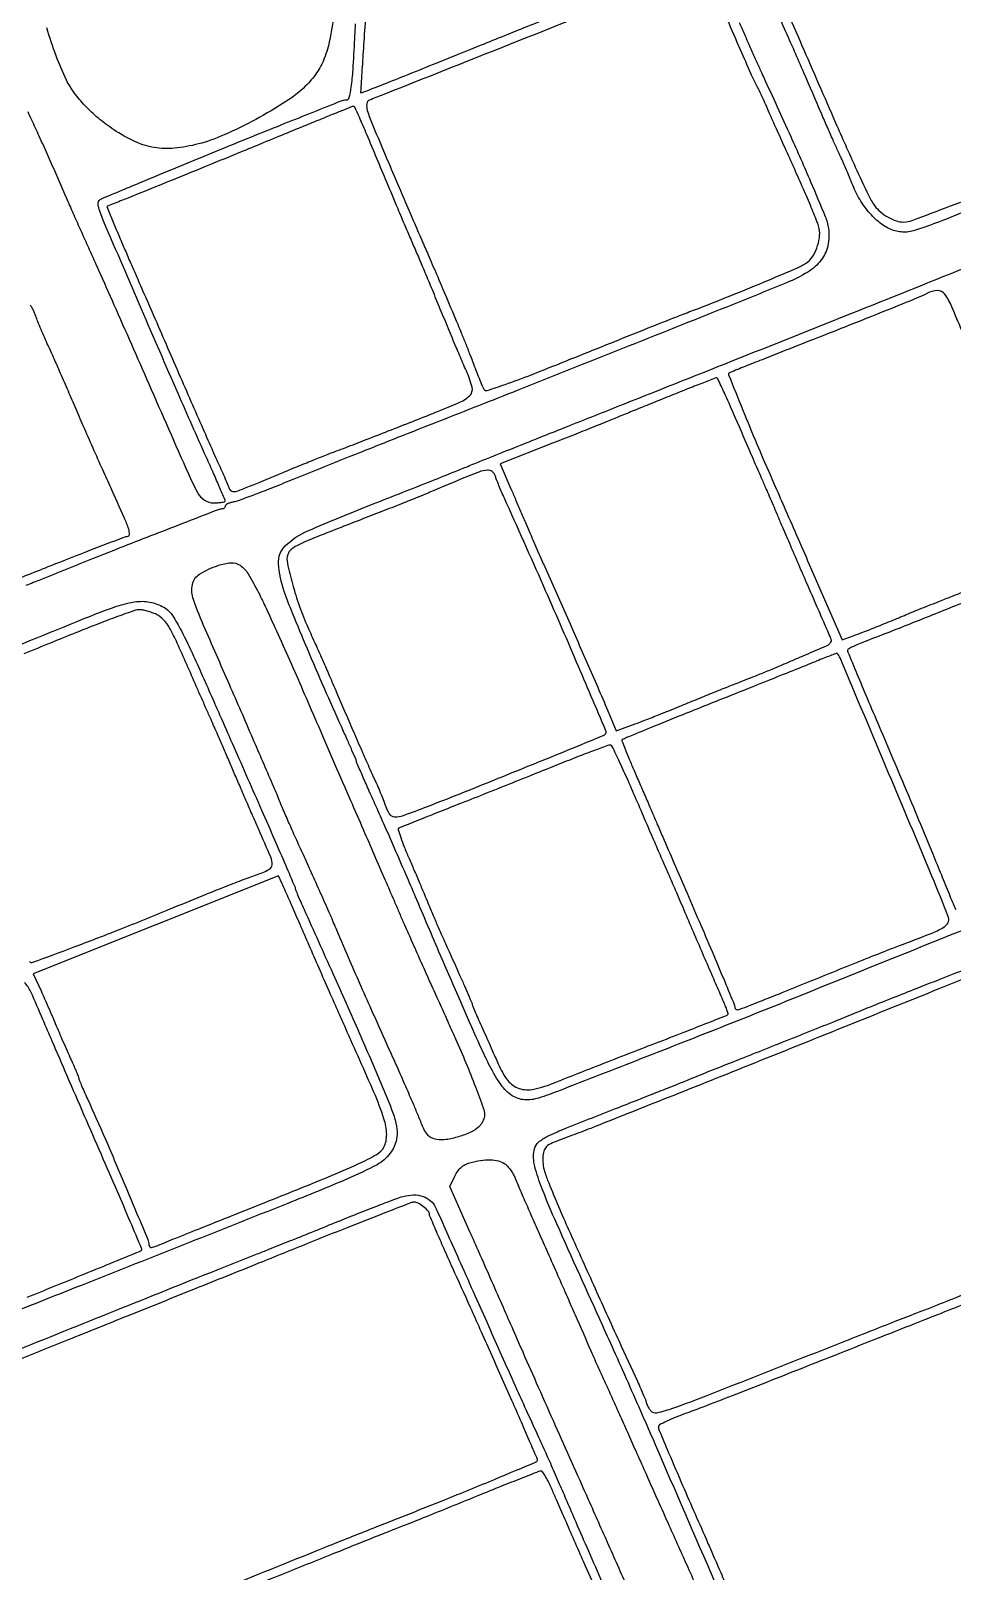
# Model space of a CAD drawing. Extents: x 2 to 2735, y 0 to 1226.
# Drawn here: x 1089 to 1391, y 417 to 922 of the extents above; entities that cross this region are included whole.
import ezdxf

# ---------------------------------------------------------------- set-up
doc = ezdxf.new("R2010")
doc.units = 0

msp = doc.modelspace()

# ---------------------------------------------------------------- linework, layer by layer
for points in [[(982.496197, 857.5, 0.000002), (985.913678, 849.620649, 0.000002), (989.004872, 842.49375, 0.000002), (991.599722, 836.511327, 0.000026)], [(1265.084722, 924.630362, -0.000028), (1234.891934, 912.638301, -0.000033), (1204.994221, 900.767632, -0.002675), (1200.334876, 898.94682, 0.277823), (1199.406058, 897.754068, 0.104072), (1199.599409, 895.556175, 0.025338), (1201.196156, 891.124269, 0.001585), (1206.609818, 878.307021, 0.000303), (1210.018736, 870.320439, 0.000348), (1213.281961, 862.702687, 0.000312), (1216.056855, 856.248481, 0.002021), (1217.471489, 853, -0.001903), (1219.523926, 848.289947, -0.000801), (1222.248179, 841.944687, -0.000699), (1225.500374, 834.306622, -0.000458), (1229.226077, 825.5, -0.003461), (1230.384706, 822.700342, -0.00182), (1231.787686, 819.20625, -0.001811), (1233.198793, 815.616743, -0.002788), (1234.391072, 812.5, 0.003801), (1235.458335, 809.726917, 0.004832), (1236.487431, 807.184834, 0.003819), (1237.386, 805.071071, 0.039472), (1237.830017, 804.235605, 0.340088), (1238.924067, 803.839021, 0.007072), (1244.773466, 805.790559, 0.009491), (1253.330104, 808.963946, 0.00221), (1267.567913, 814.62673, -0.000489), (1279.268004, 819.326913, -0.000554), (1290.498075, 823.811091, -0.000504), (1300.049893, 827.601731, -0.003073), (1305, 829.525312, 0.003755), (1317.337078, 834.338814, 0.003847), (1329.501114, 839.299198, 0.002292), (1340.227005, 843.827491, 0.044022), (1343.415688, 845.536714, 0.100335), (1345.372456, 847.472626, 0.056701), (1346.911753, 850.447655, 0.055552), (1347.775915, 853.787292, 0.08066), (1347.718929, 856.825393, 0.050442), (1347.21478, 858.575167, 0.002962), (1345.121365, 863.708084, 0.004455), (1342.533628, 869.793322, 0.003265), (1339.558541, 876.5, -0.000329), (1336.509498, 883.265939, -0.000414), (1333.695858, 889.534375, -0.000329), (1331.342951, 894.79729, -0.00331), (1330.377355, 897, 0.00549), (1329.670745, 898.592995, 0.003145), (1328.785124, 900.5, 0.003141), (1327.870491, 902.406363, 0.005221), (1327.072839, 904, -0.013689), (1325.345001, 907.60324, -0.001759), (1321.881071, 915.438971, -0.002005), (1317.756331, 924.962736, -0.001495)], [(1410.342304, 868.358436, -0.000763), (1389.070387, 859.862652, -0.010516), (1381.293128, 856.95814, -0.017858), (1378.553275, 856.108571, -0.041784), (1376.444781, 855.72174, -0.050752), (1374.567898, 855.728293, -0.041146), (1372.588983, 856.103042, -0.08547), (1368.655809, 857.95435, -0.052854), (1364.791633, 861.316667, -0.048275), (1361.362154, 865.803218, -0.043608), (1358.720949, 871.015542, 0.002879), (1357.617563, 873.718174, 0.002672), (1356.455573, 876.47644, 0.002664), (1355.395644, 878.919254, 0.008979), (1354.665572, 880.5, -0.007282), (1353.835122, 882.282168, -0.00112), (1352.245006, 885.85, -0.001251), (1350.388793, 890.068574, -0.001086), (1348.463591, 894.5, 0.000201), (1342.680687, 907.875797, 0.001197), (1339.642778, 914.84888, 0.001002), (1336.375065, 922.260267, 0.000114), (1328.949774, 939, -0.000464)], [(1436.61154, 627.737198, 0.000006), (1413.015137, 618.27493, 0.000159), (1386.905548, 607.794806, 0.000097), (1356, 595.371261, -0.000361), (1324.504809, 582.730005, -0.000513), (1296.503125, 571.547727, -0.000282), (1272.808698, 562.129199, -0.007641), (1266.5, 559.736548, 0.005483), (1260.802523, 557.603791, 0.062081), (1258.685066, 556.465765, 0.145108), (1257.672917, 555.176148, 0.070512), (1257.177797, 553.12123, 0.050237), (1257.190097, 550.527908, 0.048057), (1257.71608, 547.948691, 0.022969), (1259.042763, 544.235376, 0.003013), (1262.268637, 536.5, 0.005313), (1265.522308, 529.049678, 0.0005), (1273.722225, 510.853127, 0.000696), (1282.104272, 492.370591, 0.001886), (1288.117314, 479.291701, -0.004136), (1289.224045, 476.855631, -0.005909), (1290.162553, 474.674527, -0.003399), (1290.917757, 472.825357, -0.085402), (1291.031803, 472.291701, 0.093308), (1291.127813, 471.87457, 0.020307), (1291.452257, 471.207882, 0.020493), (1291.897498, 470.455758, 0.018369), (1292.418475, 469.713856, 0.295496), (1294.53563, 468.947722, 0.028673), (1300.026229, 470.554905, 0.00817), (1311.149406, 474.721793, 0.000272), (1355, 491.998585, -0.000289), (1364.256481, 495.645218, -0.000391), (1372.625, 498.928911, -0.000261), (1379.654825, 501.676758, -0.004337), (1382, 502.56868, 0.006142), (1384.406601, 503.493923, 0.000283), (1392.55, 506.745455, 0.000471), (1402.210513, 510.619654, 0.000338)], [(1199.020801, 926.5, 0.000569), (1198.365927, 916.900127, 0.000938), (1197.836918, 908.785357, 0.000057), (1197.375296, 901.480523, 0.169661), (1197.425523, 901.301217, 0.347032), (1197.573878, 901.25638, 0.000077), (1204.857803, 904.12112, 0.001367), (1212.948383, 907.330133, 0.000822), (1222.532117, 911.18003, -0.000167), (1234.271511, 915.913751, -0.000084), (1249.125059, 921.894551, -0.000083), (1264.502271, 928.080258, -0.000122), (1278, 933.503478, 0.002534)], [(1276.346875, 929.201623, 0.000068), (1270.715758, 926.916924, 0.001369)], [(1336.814433, 928.773707, -0.001015), (1341.956678, 917, 0.000713), (1353.093927, 891.457988, 0.003452), (1359.538946, 877.006821, 0.004103), (1363.838296, 867.745469, 0.049043), (1365.867205, 864.36713, 0.057241), (1367.826507, 862.277408, 0.048257), (1370.31896, 860.54723, 0.04994), (1372.984637, 859.386855, 0.077849), (1375.454239, 859, 0.090821), (1378.200304, 859.502949, 0.000503), (1403.20941, 869.010649, 0.001011), (1427.179713, 878.206597, 0.041506), (1432.185818, 880.632919, 0.345845), (1432.420918, 881.238012, 0.016285), (1431.668748, 883.448966, 0.011997), (1430.188934, 887.106289, 0.001723), (1426.958512, 894.5, -0.003426), (1426.372039, 895.854865, -0.000197), (1424.602707, 900.025, -0.0003), (1422.501263, 904.991634, -0.000221), (1420.177373, 910.5, 0.00175), (1415.836947, 920.700998, 0.001046), (1410.608299, 932.801282, 0.001048)], [(1189.023158, 928.657583, -0.012709), (1187.315101, 918.785693, -0.043261), (1185.492848, 912.524362, -0.060441), (1182.9963, 907.848465, -0.047088), (1179.258392, 903.45769, -0.050438), (1172.911459, 898.422636, -0.018707), (1163.075861, 892.627443, -0.018936), (1152.659988, 887.503593, -0.041462), (1144.275692, 884.571439, -0.038937), (1136.410367, 883.174988, -0.06616), (1129.742518, 883.403441, -0.066553), (1123.392956, 885.362627, -0.039889), (1116.5, 889.235764, -0.025288), (1111.454762, 893.009689, -0.029135), (1107.062263, 897.11034, -0.031483), (1103.512181, 901.337588, -0.046235), (1101.0053, 905.489533, -0.023164), (1097.591262, 913.464839, -0.017169), (1094.539643, 922.556967, -0.017062)], [(1321.474586, 924.384974, -0.000292), (1323.183609, 920.5, 0.00096), (1324.866736, 916.687708, 0.000819), (1326.655437, 912.675, 0.000825), (1328.294168, 909.031011, 0.002349), (1329.451758, 906.5, -0.002199), (1338.362856, 887.031813, -0.004955), (1344.905417, 872.180344, -0.003898), (1349.659617, 860.848746, -0.063264), (1350.732146, 856.866592, -0.086735), (1350.527937, 851.244645, -0.112509), (1348.36835, 846.577982, -0.090748), (1343.965393, 842.619444, -0.040668), (1337, 839.081221, -0.002061), (1319.507034, 832.000995, -0.000333), (1285.406539, 818.38856, -0.000392), (1250.340758, 804.449723, -0.001012), (1225, 794.458926, 0.000683), (1211.310524, 789.072129, 0.000603), (1197.053125, 783.419455, 0.000605), (1184.213641, 778.293001, 0.001839), (1175.5, 774.764394, -0.002835), (1168.787979, 772.061905, -0.00383), (1162.685938, 769.699046, -0.002612), (1157.546305, 767.784622, -0.041386), (1155.75, 767.290162, 0.029322), (1154.696785, 767.027377, 0.042227), (1153.807813, 766.664508, 0.049455), (1153.181996, 766.262691, 0.229188), (1153, 765.886501, -0.109173), (1152.925263, 765.548294, -0.099793), (1152.713639, 765.26041, -0.095268), (1152.397338, 765.06735, -0.089751), (1152.025154, 765, 0.092842), (1150.719002, 764.75536, 0.000165), (1129.842749, 756.642919, 0.00144), (1109.741397, 748.757234, 0.002254), (1092.5, 741.846078, -0.001), (1087.682286, 739.900872, -0.000445)], [(1088.292685, 895.194287, 0.004116), (1089.521703, 892.5, -0.00239), (1091.958139, 887.207227, -0.001704), (1094.638019, 881.257818, -0.001655), (1097.380939, 875.057539, -0.001791), (1100.010942, 869, 0.002504), (1101.464126, 865.665991, 0.000807), (1103.651246, 860.7375, 0.000805), (1106.102092, 855.262385, 0.000902), (1108.479308, 850, -0.001852), (1111.538708, 843.193049, -0.000449), (1116.543746, 831.91875, -0.00046), (1122.261069, 818.976563, -0.000458), (1127.965123, 806, 0.00048), (1140.938587, 776.489237, 0.020793), (1143.940722, 770.37961, 0.121437), (1146.199509, 767.905804, 0.148352), (1149.185212, 767, 0.015891), (1150.647611, 767.046489, 0.025972), (1151.879406, 767.189386, 0.023897), (1152.806325, 767.392005, 0.339121), (1153, 767.64472, 0.1012), (1152.901943, 768.124234, 0.000662), (1151.20017, 772.096604, 0.002608), (1149.221511, 776.633086, 0.001659), (1146.872918, 781.89472, -0.002716), (1137.577259, 802.838944, -0.001217), (1125.574836, 830.465882, -0.00037), (1113.276887, 859.020828, -0.027765), (1111.55135, 863.741905, -0.052545), (1111.328805, 864.899663, -0.140495), (1111.489466, 865.716312, -0.133013), (1112.066708, 866.351184, -0.045011), (1113.185181, 866.931305, 0.001183), (1114.746283, 867.574606, 0.000068), (1119.520022, 869.55577, 0.000104), (1125.202614, 871.916419, 0.000077), (1131.5, 874.535132, -0.001562), (1152.74483, 883.295651, -0.001927), (1172.607995, 891.32468, -0.000348), (1191.024878, 898.671772, -0.093876), (1192.688727, 898.994673, 0.342069), (1193.656657, 899.751588, 0.027211), (1194.32426, 903.157845, 0.018561), (1194.906855, 908.848903, 0.003747), (1195.490206, 919, -0.000939), (1195.745013, 923.915806, -0.000766)], [(1064.977724, 670.5, -0.000003), (1067.227961, 665.320021, -0.000002), (1069.680154, 659.675, -0.000002), (1071.969732, 654.40421, -0.000005), (1073.665617, 650.5, 0.000242)], [(1430.494246, 641.332283, 0.000535), (1387.987578, 624.299676, 0.00036), (1339.5, 604.769652, -0.001801), (1317.015948, 595.788618, -0.000993), (1289.464406, 584.961506, -0.000431), (1262.24439, 574.354037, -0.01492), (1255.7657, 572.055792, -0.094827), (1251.107791, 571.484862, -0.128447), (1247.10398, 572.823335, -0.0954), (1243.444854, 576.359705, -0.035805), (1239.758726, 582.5, -0.011677), (1236.606109, 589.098353, -0.002106), (1231.081651, 601.530655, -0.00202), (1224.132716, 617.522924, -0.001135), (1215.815276, 637, 0.001533), (1212.668412, 644.352865, 0.000996), (1208.988235, 652.833051, 0.001001), (1205.362572, 661.097115, 0.001903), (1202.406702, 667.729536, -0.001175), (1199.950683, 673.218869, -0.001879), (1197.881969, 677.919363, -0.000346), (1196.075004, 682.075179, -0.102722), (1196, 682.436405, 0.102127), (1195.926461, 682.792687, 0.000584), (1194.563297, 685.944003, 0.002455), (1192.983888, 689.535169, 0.001555), (1191.109095, 693.706869, -0.003321), (1185.562729, 706.165884, -0.002949), (1179.955713, 719.198588, -0.002826), (1175.101991, 730.849276, -0.011575), (1172.361871, 738, -0.070714), (1170.496808, 747.125974, -0.216906), (1172.706145, 752.876754, -0.093072), (1180.15104, 757.874451, -0.00796), (1201.5, 766.641769, 0.000536), (1211.201811, 770.45866, 0.000606), (1220.50625, 774.143792, 0.000552), (1228.4101, 777.295409, 0.003334), (1232.5, 778.96319, -0.003284), (1237.108534, 780.842989, -0.000242), (1249.78125, 785.908186, -0.000337), (1264.903147, 791.932032, -0.000255), (1281.5, 798.520688, 0.000367), (1319.202888, 813.497872, 0.000327), (1358.376806, 829.122448, 0.000102), (1395.580505, 843.998181, 0.007772)], [(1397.64771, 815.626955, 0.002606), (1391.205728, 831.207729, 0.059), (1388.817376, 835.426587, 0.252524), (1386.455283, 836.547565, 0.109693), (1383, 835.59084, -0.025082), (1379.836223, 834.107271, -0.001477), (1369.999619, 830.117011, -0.001711), (1356.128093, 824.592687, -0.000549), (1335.5, 816.48542, 0.001032), (1328.956792, 813.906503, 0.001657), (1323.387394, 811.676714, 0.000279), (1318.468436, 809.685201, 0.09902), (1318.137938, 809.467416, 0.302225), (1318.023776, 808.914909, 0.000344), (1322.675911, 797.398796, 0.003296), (1327.272569, 786.254322, 0.004807), (1331.482074, 776.5, -0.001124), (1332.874595, 773.337471, -0.000111), (1336.205373, 765.722079, -0.00014), (1340.170865, 756.643103, -0.000111), (1344.450935, 746.830483), (1355.204774, 722.160966), (1358.852387, 723.45508, 0.008165), (1361.949938, 724.611329, 0.002014), (1366.995274, 726.612583, 0.002138), (1372.508234, 728.852487, 0.002843), (1377.5, 730.938807, -0.004706), (1378.710354, 731.439389, -0.000635), (1381.2625, 732.463129, -0.000733), (1384.290404, 733.668105, -0.000617), (1387.5, 734.935361, 0.000342), (1391.590234, 736.547724, 0.000113), (1397.594721, 738.921004, 0.000113)], [(1081.068552, 740.568456, -0.001086), (1095.947333, 746.484106, -0.001734), (1108.688902, 751.466984, -0.000325), (1119.945736, 755.81585, -0.092265), (1120.935183, 756, 0.399385), (1121.634161, 756.664281, 0.09509), (1121.390043, 758.412781, 0.022884), (1119.918639, 762.16086, 0.001772), (1115.484637, 772, -0.001883), (1112.875553, 777.793057, -0.001019), (1109.706198, 784.940625, -0.001015), (1106.508822, 792.231274, -0.001602), (1103.798646, 798.5, 0.001148), (1101.297361, 804.299998, 0.001112), (1098.743082, 810.15, 0.001098), (1096.472959, 815.287171, 0.004108), (1095.013042, 818.5, -0.005022), (1093.850005, 821.071967, -0.004133), (1092.659262, 823.839062, -0.004175), (1091.607915, 826.39853, -0.011073), (1090.912579, 828.25, 0.017764), (1090.350953, 829.68674, 0.02627), (1089.749576, 830.898438, 0.024344), (1089.181367, 831.80094, 0.244776)], [(1400.141691, 736.428835, -0.001104), (1384.595945, 730.18116, -0.000927), (1370.166967, 724.450268, -0.005804), (1362.75, 721.619397, 0.011312), (1360.546295, 720.750371, 0.017491), (1358.689063, 719.891344, 0.012056), (1357.231766, 719.1097, 0.269872), (1357, 718.711572, 0.098406), (1357.119236, 718.111605, 0.000319), (1360.050016, 711.042092, 0.001768), (1363.402669, 703.049434, 0.001105), (1367.383034, 693.711122, -0.001017), (1371.881719, 683.161946, -0.000751), (1376.818374, 671.471392, -0.000759), (1381.449611, 660.411026, -0.001704), (1384.922913, 652, 0.000088), (1387.733468, 645.131049, 0.000122), (1390.255689, 638.974165, 0.000075), (1392.380886, 633.79226, 0.00154)], [(1071.011444, 714.632263, 0.000634), (1107, 729.189257, -0.01277), (1117.437643, 733.119213, -0.052765), (1123.995933, 734.648779, -0.087912), (1128.898021, 734.39524, -0.088478), (1133.402469, 732.471948, -0.105214), (1135.748505, 730.105653, -0.022954), (1138.644924, 725.11134, -0.013811), (1142.659371, 716.843508, -0.00272), (1149.370501, 701.773343, 0.000128), (1151.810162, 696.217625, 0.000032), (1155.803462, 687.131756, 0.000033), (1160.374102, 676.73591, 0.000033), (1164.939332, 666.356039, -0.000736), (1169.179839, 656.677572, -0.001195), (1172.750929, 648.440587, -0.000143), (1175.915019, 641.088539, -0.101881), (1176, 640.675809, 0.097481), (1176.074913, 640.295213, 0.001891), (1176.842619, 638.440636, 0.004478), (1177.769231, 636.280467, 0.002978), (1178.86849, 633.81977, -0.001467), (1188.28779, 612.904608, -0.001781), (1196.989474, 593.242752, -0.001601), (1204.184054, 576.684556, -0.010675), (1207.563356, 568.353325, -0.030517), (1208.994292, 563.775779, -0.068309), (1209.377424, 560.159542, -0.083046), (1208.754841, 557.033097, -0.066087), (1207.120396, 554, -0.11482), (1202.772356, 550.217772, -0.020917), (1193.071846, 545.586205, -0.006384), (1173.520438, 537.529957, -0.000271), (1104, 509.960343, 0.000321), (1082.745629, 501.529057, 0.00036)], [(1088.839331, 616.762964, 0.293003), (1089.951484, 616.517874, 0.001043), (1103.222005, 621.440767, 0.005017), (1118.09318, 627.163427, 0.003355), (1135, 633.996587, -0.000946), (1145.434768, 638.272566, -0.00268), (1152.738221, 641.203716, -0.003758), (1158.371796, 643.380889, -0.005774), (1163.284547, 645.172621, 0.031455), (1167.346343, 646.895009, 0.270399), (1168.382665, 648.481348, 0.113371), (1167.935184, 651.008271, 0.004149), (1164.034102, 660, -0.001184), (1162.283077, 663.971321, -0.000613), (1160.113329, 668.940625, -0.00061), (1157.896251, 674.052395, -0.000927), (1155.983455, 678.5, 0.000634), (1154.182099, 682.695252, 0.000573), (1152.307897, 687.03125, 0.000573), (1150.619723, 690.912416, 0.001826), (1149.479417, 693.5, -0.000597), (1148.369876, 696.001088, -0.00022), (1146.812093, 699.528125, -0.000219), (1145.115216, 703.379237, -0.000263), (1143.523999, 707, 0.001661), (1137.310118, 721.032849, 0.02192), (1134.772316, 726.103827, 0.063656), (1132.825305, 728.746427, 0.091656), (1130.47661, 730.444075, 0.024183), (1129.049037, 731.038761, 0.019727), (1127.470928, 731.538892, 0.020164), (1125.979236, 731.883654, 0.048209), (1124.848871, 731.986195, 0.082205), (1123.25642, 731.712973, 0.003363), (1117.755606, 729.76289, 0.005786), (1111.258387, 727.324866, 0.004063), (1104, 724.436886, -0.000555), (1095.930105, 721.16025, -0.000406), (1086.96875, 717.541698, -0.00041)], [(1279.111085, 400.395508, 0.00164), (1270.564663, 420, -0.00023), (1267.420919, 427.156244, -0.000243), (1264.340063, 434.187415, -0.000232), (1261.689923, 440.251278, -0.001104), (1260.183636, 443.723116, 0.013125), (1259.082782, 446.102163, 0.020141), (1257.994568, 448.094535, 0.015447), (1257.013692, 449.621202, 0.268481), (1256.5, 449.8657, 0.072829), (1255.755119, 449.694618, 0.00058), (1250.065625, 447.472655, 0.002097), (1243.546493, 444.886381, 0.001345), (1236, 441.832251, -0.000665), (1227.910941, 438.545728, -0.000645), (1219.73125, 435.247311, -0.000636), (1212.529427, 432.364639, -0.002389), (1208, 430.583359, 0.002756), (1202.517508, 428.422615, 0.00023), (1188.3375, 422.735962, 0.000306), (1171.429214, 415.93413, 0.000236), (1153, 408.497208, -0.000007), (1134.73238, 401.115736, -0.000009), (1118.323437, 394.48592, -0.000006), (1104.52101, 388.909719, -0.000114)], [(1313.510974, 413.625375, -0.000625), (1294.048846, 458.5, 0.001587), (1290.387909, 466.896891, 0.000818), (1285.756723, 477.38125, 0.000813), (1280.958304, 488.148993, 0.001232), (1276.745297, 497.5, -0.001037), (1261.71828, 530.818608, -0.013442), (1256.482038, 543.387487, -0.037387), (1254.334972, 550.501481, -0.116594), (1254.40338, 555.471057, -0.156421), (1255.73625, 557.614925, -0.062105), (1258.668956, 559.537119, -0.019678), (1264.704978, 562.20939, -0.001367), (1282, 569.011164, 0.000538), (1289.304503, 571.869894, 0.000712), (1295.946875, 574.488651, 0.000506), (1301.511185, 576.69806, 0.00709), (1303.5, 577.522948, -0.006356), (1305.507921, 578.359219, -0.000416), (1311.346875, 580.698779, -0.000604), (1318.312299, 583.47321, -0.000451), (1326, 586.516551, 0.000663), (1334.417421, 589.852891, 0.000511), (1343.590625, 593.51373, 0.000516), (1352.155035, 596.952029, 0.001236), (1358.5, 599.525157, -0.001359), (1364.520543, 601.964984, -0.000736), (1371.940625, 604.935835, -0.000733), (1379.503548, 607.938126, -0.001158), (1386, 610.488661, 0.000828), (1398.920913, 615.551629, 0.001246)], [(1088.150441, 506.833967, 0.001151), (1105.81874, 514.010145, 0.000099), (1124.891024, 521.812167, 0.09955), (1125.650994, 522.31766, 0.305323), (1125.704472, 522.591692, 0.000137), (1121.887293, 531.614944, 0.001777), (1117.588423, 541.669425, 0.001073), (1112.426058, 553.555648, -0.000417), (1106.838604, 566.374577, -0.000407), (1101.229058, 579.302284, -0.000401), (1096.322236, 590.660707, -0.001532), (1093.292134, 597.75, 0.006307), (1089.301302, 606.845686, 0.084304), (1087.265154, 609.858665, 0.241799)], [(1285.430775, 410.518718, 0.00013), (1278.774798, 425.5, 0.00013), (1272.109589, 440.481085, 0.000221), (1266.529293, 453, -0.000342), (1261.30057, 464.737823, -0.000282), (1255.737273, 477.26875, -0.000284), (1250.642096, 488.780389, -0.000758), (1247.024482, 497, 0.000416), (1243.777712, 504.390749, 0.000264), (1239.985781, 512.990704, 0.000265), (1236.25581, 521.42593, 0.000492), (1233.218703, 528.266228), (1226.645053, 543.032456), (1228.28851, 546.478821, -0.040923), (1229.226618, 548.091839, -0.058578), (1230.323613, 549.328573, -0.061298), (1231.636159, 550.237638, -0.050665), (1233.215983, 550.872405, -0.031488), (1236.735505, 551.651517, -0.046034), (1239.901247, 551.850896, -0.054267), (1242.581667, 551.479907, -0.091517), (1244.639677, 550.539827, -0.057478), (1245.533176, 549.746884, -0.02713), (1246.499175, 548.542193, -0.026458), (1247.384918, 547.156433, -0.033701), (1248.04245, 545.789827, 0.006787), (1248.88627, 543.763821, 0.000769), (1250.865479, 539.207012, 0.000931), (1253.238892, 533.793051, 0.000757), (1255.801837, 528, -0.000335), (1258.667051, 521.538453, -0.00022), (1261.961106, 514.0875, -0.000221), (1265.163781, 506.825954, -0.000424), (1267.724325, 501, 0.000125), (1272.888953, 489.229924, 0.000915), (1275.374181, 483.598017, 0.001833), (1277.088947, 479.769223, 0.001902), (1278.810957, 476, -0.002304), (1280.001702, 473.388092, -0.000395), (1282.236262, 468.415625, -0.000431), (1284.850372, 462.572779, -0.000384), (1287.555486, 456.5, 0.000401), (1290.612721, 449.637335, 0.000229), (1294.31574, 441.353125, 0.000228), (1298.049043, 433.021622, 0.000379), (1301.205648, 426, -0.000906), (1304.194268, 419.333271, -0.000717), (1307.401754, 412.115625, -0.000725)], [(1083.293808, 488.891111, -0.000192), (1117.039404, 502.452815, -0.000229), (1150.339175, 515.802744, -0.002621), (1163.5, 520.992055, 0.002367), (1167.351542, 522.50846, 0.000533), (1173.888222, 525.125939, 0.000553), (1181.425119, 528.162946, 0.000536), (1189.034374, 531.248381, -0.002093), (1196.407137, 534.211221, -0.00267), (1203.229183, 536.877552, -0.002076), (1208.968235, 539.05803, -0.022388), (1211.330136, 539.825487, -0.06225), (1214.785318, 540.330249, -0.087419), (1217.858751, 539.854199, -0.098845), (1220.31114, 538.433351, -0.10361), (1221.981271, 536.200225, -0.00374), (1222.866626, 534.260474, -0.000114), (1226.4641, 526.215066, -0.000225), (1230.696422, 516.73259, -0.000156), (1235.476895, 506, 0.00015), (1244.144351, 486.540167, 0.00092), (1248.635572, 476.514435, 0.001602), (1252.00123, 469.101741, 0.001219), (1255.735014, 461, -0.003495), (1257.464014, 457.202956, -0.001233), (1259.890597, 451.7375, -0.001224), (1262.527638, 445.718429, -0.001437), (1264.996765, 440, 0.001312), (1267.910048, 433.248263, 0.000481), (1272.060556, 423.723221, 0.000477), (1276.615581, 413.324332, 0.000572)], [(1119.588476, 398.177914, -0.000268), (1153.309103, 411.824046, -0.000259), (1187.090925, 425.453462, -0.002136), (1202.5, 431.584656, 0.001551), (1224.943047, 440.48424, 0.003728), (1241.495338, 447.250997, 0.000718), (1254.925429, 452.881274, 0.355882), (1255.330639, 453.643577, 0.052821), (1255.131288, 454.286249, 0.000351), (1252.804836, 459.682801, 0.001389), (1250.121985, 465.846998, 0.000886), (1246.969987, 473, 0.000109), (1240.040395, 488.641236, 0.000758), (1236.635682, 496.290381, 0.000879), (1233.398434, 503.499664, 0.000176), (1227.605869, 516.327086, -0.001601), (1224.6904, 522.83265, -0.002524), (1222.234224, 528.436794, -0.000619), (1220.117656, 533.349831, -0.101734), (1220, 533.922099, 0.189124), (1219.576609, 535.001411, 0.038038), (1218.03393, 536.430204, 0.039452), (1216.254515, 537.627267, 0.137193), (1214.921259, 537.954442, 0.084342), (1213.850589, 537.737039, 0.000465), (1204.07687, 533.951269, 0.002), (1192.94386, 529.575735, 0.001267), (1180, 524.390592, -0.000229), (1163.983083, 517.935781, -0.000105), (1143.121875, 509.544908, -0.000104), (1121.176783, 500.728752, -0.000145), (1101.5, 492.835227, 0.000436), (1084.215306, 485.889619, 0.000714)], [(1398.162421, 505.674033, -0.00078), (1390, 502.456976, 0.000376), (1380.530588, 498.733636, 0.00016), (1367.85625, 493.734456, 0.000158), (1354.338585, 488.392702, 0.000208), (1342, 483.506444, -0.000844), (1330.411577, 478.934311, -0.000926), (1319.159283, 474.540751, -0.000863), (1309.523798, 470.818155, -0.004659), (1304.265644, 468.853169, 0.009323), (1300.725097, 467.492289, 0.014601), (1297.739285, 466.177465, 0.008659), (1295.3461, 464.987816, 0.276008), (1295.015644, 464.453095, 0.103098), (1295.254231, 463.216047, 0.001321), (1298.354389, 455.855622, 0.002512), (1302.948433, 445.178006, 0.000524), (1311.119435, 426.5, -0.000683), (1312.997787, 422.20258, -0.000317), (1315.425126, 416.61875, -0.000314), (1317.966698, 410.751893, -0.000438)], [(1468.534983, 80.362804, 0.000004), (1459.949253, 97.623375, 0.000048)], [(1075.078454, 426.097563, 0.000243), (1090.305312, 390.403734, 0.075596)]]:
    msp.add_lwpolyline(points, format="xyb")
for points in [[(1184, 892.509938, 0.000234), (1178.769044, 890.369459, 0.000088), (1171.44375, 887.366483, 0.000087), (1163.469514, 884.094217, 0.000106), (1156, 881.025699, -0.000567), (1143.473267, 875.893138, -0.000639), (1131.428131, 870.991801, -0.000541), (1121.157051, 866.840593, -0.004187), (1116.335814, 864.944862), (1114.171627, 864.114754), (1116.998356, 857.307377, 0.002098), (1118.36179, 854.062443, 0.000971), (1120.159718, 849.855917, 0.000962), (1122.066015, 845.443128, 0.001338), (1123.79099, 841.5, -0.000708), (1125.948674, 836.584638, -0.000168), (1129.529846, 828.3875, -0.000173), (1133.638438, 818.965625, -0.000171), (1137.758376, 809.5, 0.000508), (1141.80598, 800.217666, 0.00058), (1145.697109, 791.346875, 0.000523), (1149.016179, 783.825384, 0.003291), (1150.739219, 780, -0.002226), (1151.924289, 777.383875, -0.00263), (1153.021121, 774.898598, -0.002297), (1153.926304, 772.791607, -0.016582), (1154.323613, 771.761186, 0.208912), (1155.169818, 770.846913, 0.176763), (1156.494602, 770.764361, 0.025611), (1159.351978, 771.771551, 0.000652), (1172, 776.991368, -0.001461), (1177.152344, 779.107981, -0.001478), (1182.296875, 781.186121, -0.001438), (1186.785808, 782.969048, -0.006032), (1189.5, 784.000407, 0.004252), (1192.51789, 785.134891, 0.000558), (1198.90625, 787.606793, 0.000648), (1206.475969, 790.556828, 0.000543), (1214.5, 793.705959, 0.003519), (1229.46745, 799.720911, 0.09159), (1233.110161, 802.065169, 0.270054), (1233.939356, 804.856333, 0.047695), (1232.07524, 810.227236, -0.006456), (1230.947489, 812.776684, -0.000961), (1228.752407, 817.944876, -0.001082), (1226.184186, 824.060921, -0.000932), (1223.510764, 830.5, 0.000286), (1220.91502, 836.774862, 0.000398), (1218.584224, 842.3875, 0.00024), (1216.614782, 847.112939, 0.005175), (1216.018978, 848.5, -0.001701), (1214.054281, 852.987681, -0.001648), (1212.098861, 857.536864, -0.001164), (1209.659615, 863.300762, -0.000359), (1206.009352, 872, 0.000351), (1199.45949, 887.610219, 0.004642), (1196.984825, 893.346815, 0.004784), (1195.499112, 896.619816, 0.336601), (1195, 896.883308, 0.053366), (1194.624467, 896.779266, 0.000378), (1191.5625, 895.564575, 0.001452), (1188.060774, 894.160573, 0.000929)], [(1298.5, 801.882575, 0.000376), (1292.536477, 799.480403, 0.000475), (1287.025, 797.249421, 0.000374), (1282.404693, 795.370037, 0.003841), (1280.5, 794.576494, -0.005277), (1278.541366, 793.767072, -0.000421), (1273.33869, 791.686111, -0.00057), (1267.127266, 789.215936, -0.000437), (1260.333838, 786.530136), (1243.167675, 779.760786), (1246.670388, 771.630393, -0.000243), (1248.213688, 768.043331, -0.000168), (1249.958405, 763.978928, -0.000169), (1251.633866, 760.068598, -0.000346), (1252.944933, 757, 0.001553), (1254.156906, 754.182191, 0.001165), (1255.507956, 751.0875, 0.001178), (1256.793115, 748.18096, 0.002704), (1257.77776, 746, -0.00359), (1261.306165, 738.147624, -0.000545), (1268.222578, 722.408439, -0.000537), (1275.107044, 706.649422, -0.003728), (1278.412015, 698.904703), (1281.168538, 692.309406), (1287.334269, 694.580504, 0.004868), (1290.531692, 695.793734, 0.001474), (1295.360691, 697.696459, 0.001476), (1300.762096, 699.861619, 0.001606), (1306, 701.99881, -0.001076), (1311.22575, 704.137506, -0.001), (1316.590625, 706.307176, -0.000996), (1321.369724, 708.217783, -0.003374), (1324.5, 709.437594, 0.004584), (1327.395863, 710.574135, 0.001978), (1331.234375, 712.139075, 0.001957), (1335.306696, 713.836834, 0.002591), (1339, 715.416167, -0.000422), (1342.426484, 716.899019, -0.000488), (1345.69287, 718.305534, -0.000435), (1348.461559, 719.491683, -0.002883), (1349.848069, 720.074826, 0.050642), (1350.707562, 720.537202, 0.07128), (1351.351164, 721.121422, 0.092146), (1351.690189, 721.730902, 0.184708), (1351.667701, 722.273244, 0.000855), (1351.274549, 723.181657, 0.000016), (1349.185112, 727.986516, 0.000039), (1346.74847, 733.588141, 0.000026), (1343.958398, 740, -0.000421), (1340.998325, 746.817273, -0.000418), (1338.042318, 753.656592, -0.00041), (1335.466914, 759.642501, -0.001632), (1333.902319, 763.320312, 0.000937), (1332.696935, 766.164708, 0.000874), (1331.452805, 769.07119, 0.00087), (1330.338543, 771.649383, 0.002976), (1329.601083, 773.320312, -0.002194), (1328.833873, 775.051313, -0.000533), (1327.582861, 777.915967, -0.000547), (1326.155412, 781.203992, -0.000545), (1324.73304, 784.5, 0.001005), (1319.640226, 796.271556, 0.004707), (1316.632025, 803.012336, 0.001988), (1314.472869, 807.681554, 0.314724), (1314, 807.954732, 0.071726), (1313.618379, 807.865716, 0.000252), (1309.240625, 806.153264, 0.001352), (1304.286246, 804.196902, 0.000848)], [(1230.5, 774.856952, 0.000303), (1227.490416, 773.591174, 0.000239), (1224.234375, 772.217591, 0.000241), (1221.211687, 770.93903, 0.000599), (1219, 769.999128, -0.005779), (1216.310509, 768.88893, -0.000847), (1210.828125, 766.71043, -0.000957), (1204.33862, 764.158804, -0.000821), (1197.5, 761.497948, 0.001261), (1182.637978, 755.700202, 0.017486), (1177.351105, 753.405905, 0.052701), (1174.731089, 751.800609, 0.153297), (1173.526102, 750.082242, 0.131319), (1173.391906, 747.178817, 0.013682), (1175.044067, 740.494689, 0.017571), (1177.373564, 733.090697, 0.020449), (1180.116206, 726.240998, 0.000096), (1181.357021, 723.476871, 0.00009), (1182.623552, 720.658261, 0.00009), (1183.746609, 718.161344, 0.000314), (1184.471547, 716.553044, -0.003643), (1185.332518, 714.608495, -0.000347), (1187.396867, 709.843707, -0.000443), (1189.849146, 704.15891, -0.000349), (1192.494375, 698, 0.001044), (1195.242569, 691.625781, 0.001057), (1198.005545, 685.290625, 0.001028), (1200.43306, 679.787386, 0.004328), (1201.925412, 676.5, -0.004829), (1203.04846, 674.019531, -0.00489), (1204.118611, 671.528125, -0.004768), (1205.00793, 669.342229, -0.019855), (1205.478428, 668, 0.069749), (1206.810224, 665.146823, 0.245321), (1208.519483, 664.182489, 0.094044), (1211.447447, 664.640028, 0.006568), (1219.283062, 667.55084, 0.003237), (1233.529981, 673.163676, 0.001116), (1254.053729, 681.456524, 0.000097), (1276.708086, 690.674259, 0.100026), (1277.598921, 691.265588, 0.306195), (1277.811155, 692.362408, 0.000353), (1268.196746, 714.861979, 0.002915), (1257.348859, 739.79583, 0.001892), (1244.531011, 768.5, -0.004565), (1243.615799, 770.579297, -0.004453), (1242.730937, 772.692188, -0.004393), (1241.986651, 774.561555, -0.016606), (1241.570376, 775.75, 0.151046), (1240.537825, 777.2479, 0.189194), (1238.93506, 777.732254, 0.070166), (1236.149541, 777.10761, 0.009205)], [(1164.025067, 737.471696, -0.008635), (1166.420164, 732.511801, -0.002002), (1170.270348, 724.085436, -0.002066), (1174.624919, 714.34636, -0.002021), (1178.931249, 704.5, 0.000195), (1183.556431, 693.818524, 0.000128), (1188.887736, 681.528125, 0.000129), (1194.082405, 669.569578, 0.000249), (1198.247937, 660, -0.000241), (1201.87193, 651.674896, -0.000265), (1205.371865, 643.6125, -0.000246), (1208.354746, 636.721889, -0.001355), (1209.951783, 633, 0.002916), (1211.474278, 629.482178, 0.000714), (1214.022632, 623.709375, 0.000731), (1216.962101, 617.102344, 0.00073), (1219.922632, 610.5, -0.000012), (1222.77947, 604.153346, -0.000015), (1225.40544, 598.31875, -0.000011), (1227.606715, 593.427087, -0.000131), (1228.473256, 591.5, -0.006917), (1231.91366, 583.55125, -0.007512), (1235.036231, 575.724727, -0.004599), (1237.603012, 568.809153, -0.086767), (1238, 566.538712, -0.067224), (1237.868661, 565.566252, -0.042033), (1237.471354, 564.486249, -0.041534), (1236.889253, 563.46852, -0.058232), (1236.200354, 562.681318, -0.075491), (1233.486352, 560.884247, -0.034834), (1229.519532, 559.370564, -0.034743), (1225.427455, 558.432115, -0.084804), (1222.345362, 558.47288, -0.068195), (1220.530382, 559.071543, -0.110798), (1219.268885, 560.08228, -0.063007), (1218.132799, 561.940416, -0.010653), (1216.503227, 565.777423, 0.006195), (1215.018697, 569.361397, 0.001617), (1212.545315, 575.078368, 0.001644), (1209.68518, 581.572718, 0.001681), (1206.803415, 588, -0.000727), (1201.452596, 599.873346, -0.001803), (1197.578466, 608.587368, -0.001984), (1193.990144, 616.826076, -0.001071), (1189.632722, 627, 0.002668), (1187.480888, 631.980186, 0.001262), (1184.6552, 638.38125, 0.001251), (1181.66466, 645.064612, 0.001769), (1178.965665, 651, -0.001625), (1176.46343, 656.498481, -0.001772), (1174.069034, 661.85625, -0.001659), (1172.050841, 666.456711, -0.008778), (1170.997854, 669, 0.007997), (1168.964826, 673.932153, 0.000475), (1162.562276, 688.747286, 0.000718), (1154.919266, 706.317588, 0.000538), (1146.455257, 725.642427, -0.019184), (1142.646393, 735.303691, -0.13485), (1142.300508, 740.302299, -0.20803), (1144.635108, 743.648253, -0.055119), (1150.660311, 746.494031, -0.064904), (1154.902335, 747.36056, -0.167974), (1157.878463, 746.565766, -0.108474), (1160.528371, 743.782654, -0.019413)], [(1347.477289, 715.420044, -0.002014), (1343.859972, 713.949093, -0.000268), (1336.205829, 710.877228, -0.00031), (1327.127149, 707.245833, -0.000261), (1317.5, 703.407797, 0.000675), (1303.028887, 697.624729, 0.001736), (1292.588863, 693.394114, 0.000827), (1284.573385, 690.098068, 0.045943), (1283.138059, 689.344226, 0.353496), (1283.057133, 689.09654, 0.001537), (1284.132351, 686.298278, 0.006152), (1285.425712, 683.080948, 0.00373), (1287.03114, 679.304725, -0.000147), (1288.896438, 675.003102, -0.000105), (1290.98627, 670.177013, -0.000106), (1292.979657, 665.568336, -0.000224), (1294.520274, 662, 0.000018), (1296.409612, 657.619, 0.000003), (1300.07169, 649.128343, 0.000003), (1304.381615, 639.135966, 0.000003), (1308.877193, 628.713508, -0.001271), (1313.141004, 618.759026, -0.002022), (1316.732675, 610.218767, -0.000414), (1319.855366, 602.691201, -0.098416), (1320, 601.963508, 0.097196), (1320.072167, 601.59577, 0.097493), (1320.277931, 601.28303, 0.098366), (1320.585087, 601.07362, 0.100912), (1320.946149, 601, 0.09291), (1321.658528, 601.133527, 0.000509), (1328.166122, 603.669517, 0.00219), (1335.578273, 606.604184, 0.001386), (1344.196149, 610.087719, -0.000799), (1353.28518, 613.774124, -0.000864), (1362.151369, 617.335843, -0.000813), (1369.764898, 620.364717, -0.004186), (1374, 622.000705, 0.003245), (1384.385633, 625.990158, 0.036623), (1388.36176, 627.893502, 0.128232), (1389.944135, 629.442511, 0.231306), (1390.097193, 631.21032, 0.00708), (1384.645228, 644.76531, 0.000637), (1370.463287, 678.511377, 0.000074), (1354.54695, 716.234199, 0.08302), (1353.624306, 717.689378, 0.306119), (1353.465271, 717.729299, 0.001368), (1351.748607, 717.100879, 0.005674), (1349.781189, 716.349077, 0.003473)], [(1262.5, 681.429657, -0.000708), (1255.079943, 678.444894, -0.00038), (1245.9125, 674.780378, -0.000378), (1236.554998, 671.056321, -0.000592), (1228.5, 667.868714, 0.000586), (1221.552028, 665.11929, 0.000921), (1215.590864, 662.739562, 0.000218), (1210.37172, 660.642262, 0.037465), (1209.8306, 660.375897, 0.351346), (1209.673385, 659.961649, 0.005448), (1210.539158, 657.382936, 0.011745), (1211.689078, 654.312069, 0.007171), (1213.182719, 650.740797, -0.001125), (1214.887289, 646.79977, -0.000934), (1216.683771, 642.598859, -0.000942), (1218.315263, 638.743822, -0.002549), (1219.453955, 636, 0.003016), (1221.168198, 631.880199, 0.003507), (1222.849269, 627.984224, 0.001967), (1225.225046, 622.639857, 0.000323), (1229.865447, 612.328654, -0.001869), (1231.450211, 608.777939, -0.002918), (1232.785475, 605.707595, -0.000825), (1233.926549, 603.029132, -0.100608), (1234, 602.667789, 0.099781), (1234.071603, 602.312562, 0.001241), (1234.979804, 600.166195, 0.003605), (1236.057126, 597.687359, 0.002346), (1237.335502, 594.839135, -0.001121), (1238.743874, 591.721744, -0.000952), (1240.217489, 588.423557, -0.000959), (1241.547996, 585.414837, -0.002705), (1242.462626, 583.304888, 0.060759), (1245.621527, 577.851094, 0.153048), (1249.3143, 575.210917, 0.134689), (1254.18326, 574.97123, 0.042802), (1261.177004, 577.166331, -0.003579), (1265.428491, 578.87688, -0.000616), (1273.519453, 582.053612, -0.00067), (1283.027873, 585.758684, -0.000599), (1292.910496, 589.580703, 0.000839), (1302.298395, 593.216575, 0.001357), (1310.270505, 596.344462, 0.000183), (1317.351645, 599.14798, 0.102369), (1317.72983, 599.396496, 0.27149), (1317.815903, 599.726422, 0.010818), (1317.43816, 600.962267, 0.016472), (1316.890512, 602.456922, 0.01061), (1316.162798, 604.152667, -0.003985), (1314.983416, 606.803444, -0.000512), (1312.505496, 612.510471, -0.000598), (1309.579982, 619.289525, -0.000499), (1306.487033, 626.5, 0.00033), (1303.438762, 633.612929, 0.000435), (1300.649631, 640.09375, 0.000313), (1298.303073, 645.523805, 0.004238), (1297.427644, 647.5, -0.004074), (1296.547261, 649.485626, -0.000289), (1294.141594, 655.041758, -0.000408), (1291.281999, 661.671611, -0.000308), (1288.150165, 668.961303, 0.003277), (1285.052362, 676.055345, 0.005239), (1282.303674, 682.068554, 0.001398), (1279.849717, 687.253842, 0.218716), (1279.36609, 687.657347, 0.154414), (1278.712607, 687.63006, 0.001394), (1274.054414, 685.924793, 0.004602), (1268.695425, 683.889784, 0.002936)], [(1130.310802, 628.8216), (1090.121605, 612.782057), (1092.669035, 607.141029, -0.002172), (1093.841461, 604.514449, -0.00115), (1095.273696, 601.247677, -0.001144), (1096.723539, 597.899062, -0.001771), (1097.958723, 595, 0.001839), (1099.165721, 592.168167, 0.001342), (1100.526861, 589.030179, 0.001355), (1101.833178, 586.062538, 0.00299), (1102.85049, 583.804864, -0.003975), (1103.674087, 581.967438, -0.005786), (1104.368582, 580.333289, -0.003055), (1104.930447, 578.943451, -0.0948), (1105, 578.579906, 0.098025), (1105.07445, 578.203801, 0.001881), (1105.8413, 576.362426, 0.004476), (1106.766458, 574.218139, 0.002975), (1107.864, 571.775042, -0.004798), (1113.632086, 558.80919, -0.00254), (1120.547488, 542.629046, -0.000472), (1127.650881, 525.728015, -0.09956), (1128, 523.992086, 0.194993), (1128.268887, 523.328825, 0.24544), (1128.889288, 523.123833, 0.053724), (1130.256582, 523.50163, 0.004082), (1133.814619, 524.94381, -0.002865), (1136.892521, 526.200104, -0.000214), (1145.29535, 529.569628, -0.000296), (1155.322119, 533.57847, -0.000225), (1166.318488, 537.96167, 0.001907), (1186.62545, 546.135377, 0.0122), (1196.793954, 550.565568, 0.020526), (1202.707, 553.616408, 0.141438), (1204.964094, 555.93291, 0.130665), (1205.940099, 560.0726, 0.070561), (1205.052026, 565.270836, 0.025582), (1201.766458, 573.96669, 0.002367), (1192.445655, 595, -0.001394), (1190.29336, 599.831459, -0.000476), (1187.198186, 606.85, -0.000474), (1183.796508, 614.603432, -0.000547), (1180.569384, 622, 0.000277), (1177.564043, 628.89839, 0.000372), (1174.832214, 635.146793, 0.000255), (1172.533455, 640.386736, 0.003948), (1171.728453, 642.180572), (1170.5, 644.861144)]]:
    msp.add_lwpolyline(points, format="xyb", close=True)

doc.saveas('drawing.dxf')
